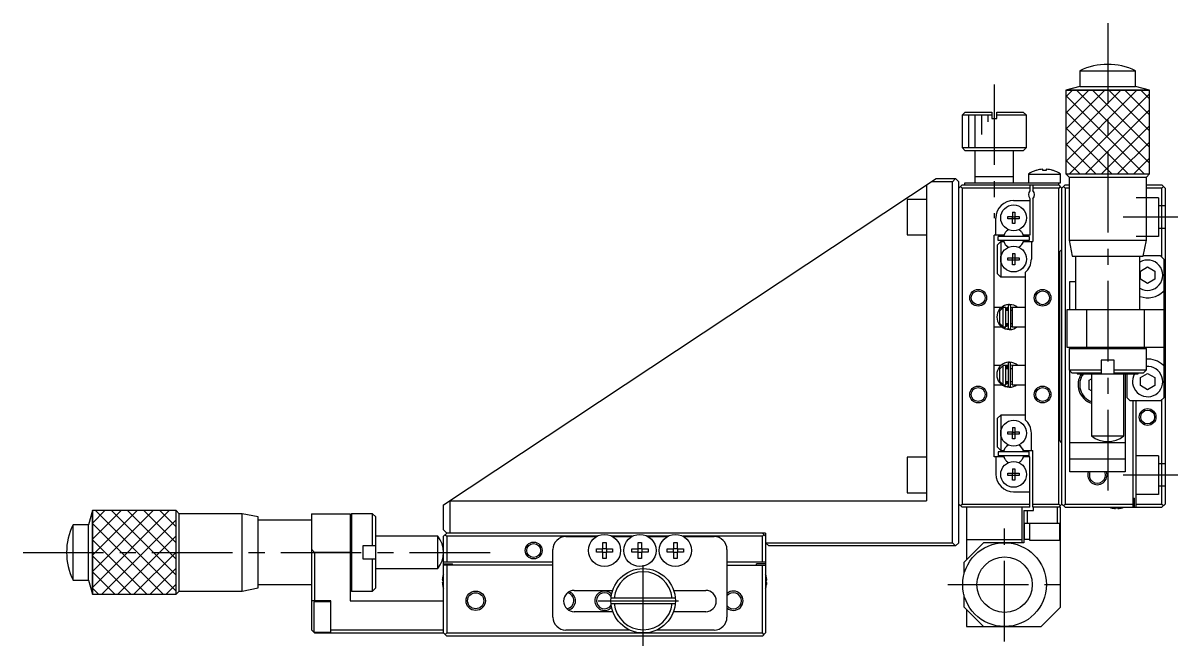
# Model space of a CAD drawing. Extents: x -393 to 367, y 10 to 551.
# Drawn here: x 33.8 to 213, y 253.3 to 349.9 of the extents above; entities that cross this region are included whole.
import ezdxf

# ---------------------------------------------------------------- set-up
doc = ezdxf.new("R2010")
doc.units = 0
doc.header["$LTSCALE"] = 10
doc.linetypes.add('CENTER', pattern=[2, 1.25, -0.25, 0.25, -0.25])
doc.linetypes.add('DASHED', pattern=[3.5, 2, -1.5])
doc.layers.get('0').update_dxf_attribs({"linetype": 'CONTINUOUS'})
doc.layers.add('CENTER', color=1, linetype='CENTER')

msp = doc.modelspace()

# ---------------------------------------------------------------- linework, layer by layer
at = {"color": 7, "linetype": 'CONTINUOUS'}
for p, q in [((197.821112, 342.520396), (206.421112, 342.520396)), ((197.821112, 342.520396), (197.821112, 340.109885)), ((206.421112, 340.109885), (206.421112, 342.520396)), ((197.821112, 340.109885), (195.621113, 339.520397)), ((195.621113, 339.520397), (208.621111, 339.520397)), ((195.621113, 339.520397), (195.621113, 326.520396)), ((197.821112, 340.109885), (206.421112, 340.109885)), ((208.621111, 339.520397), (206.421112, 340.109885)), ((208.621111, 326.520396), (208.621111, 339.520397)), ((180.021112, 336.12039), (179.521112, 335.62039)), ((184.121112, 335.62039), (179.521112, 335.62039)), ((179.521112, 335.62039), (179.521112, 330.62039)), ((180.021112, 336.12039), (184.121112, 336.12039)), ((184.121112, 336.12039), (184.121112, 335.12039)), ((184.921112, 336.12039), (189.021112, 336.12039)), ((184.921112, 335.12039), (184.921112, 336.12039)), ((189.521112, 335.62039), (184.921112, 335.62039)), ((189.521112, 335.62039), (189.021112, 336.12039)), ((189.521112, 330.62039), (189.521112, 335.62039)), ((184.121112, 335.12039), (184.921112, 335.12039)), ((179.521112, 330.62039), (189.521112, 330.62039)), ((179.521112, 330.62039), (180.021112, 330.12039)), ((189.021112, 330.12039), (180.021112, 330.12039)), ((181.521112, 330.12039), (181.521112, 325.12039)), ((187.521112, 325.12039), (187.521112, 330.12039)), ((189.021112, 330.12039), (189.521112, 330.62039)), ((189.821112, 326.512047), (194.821112, 326.512047)), ((189.821112, 326.512047), (189.821112, 325.12039)), ((191.062522, 327.08297), (191.059179, 327.089826)), ((192.061112, 327.08297), (192.061112, 327.255342)), ((192.581112, 327.08297), (192.061112, 327.08297)), ((192.581112, 327.255342), (192.581112, 327.08297)), ((193.583045, 327.089826), (193.579701, 327.08297)), ((194.821112, 325.12039), (194.821112, 326.512047)), ((195.621113, 326.520396), (208.621111, 326.520396)), ((195.621113, 326.520396), (196.121116, 326.020394)), ((208.121108, 326.020394), (208.621111, 326.520396)), ((99.021112, 275.186145), (175.521112, 325.82039)), ((174.021112, 324.827561), (174.021112, 275.82039)), ((178.021112, 325.32039), (174.765694, 325.32039)), ((175.521112, 325.82039), (178.521112, 325.82039)), ((178.521112, 325.82039), (178.021112, 325.32039)), ((178.021112, 269.32039), (178.021112, 325.32039)), ((179.021112, 325.32039), (178.521112, 325.82039)), ((179.021112, 269.32039), (179.021112, 325.32039)), ((179.521112, 324.82039), (179.021112, 324.32039)), ((179.521112, 324.32039), (179.271112, 324.57039)), ((179.521112, 324.82039), (194.521112, 324.82039)), ((179.971112, 324.82039), (179.971112, 325.12039)), ((179.971112, 325.12039), (194.821112, 325.12039)), ((181.521112, 326.12039), (187.521112, 326.12039)), ((190.021112, 324.82039), (190.021112, 323.92039)), ((190.521112, 324.82039), (190.521112, 323.981828)), ((194.471112, 325.12039), (194.471112, 324.82039)), ((195.021112, 324.32039), (194.521112, 324.82039)), ((194.771112, 324.57039), (194.521112, 324.32039)), ((195.021112, 324.32039), (195.521112, 324.82039)), ((195.521112, 324.32039), (195.271112, 324.57039)), ((195.521112, 324.82039), (196.121116, 324.82039)), ((196.121116, 326.020394), (208.121108, 326.020394)), ((196.121116, 326.020394), (196.121116, 316.270389)), ((208.121108, 316.270389), (208.121108, 326.020394)), ((208.121108, 324.82039), (210.521112, 324.82039)), ((210.521112, 324.82039), (211.021112, 324.32039)), ((210.771112, 324.57039), (210.521112, 324.32039)), ((190.021112, 324.32039), (179.521112, 324.32039)), ((179.521112, 324.32039), (179.521112, 275.32039)), ((190.021112, 322.72039), (190.021112, 317.02039)), ((194.521112, 324.32039), (190.521112, 324.32039)), ((190.521112, 322.658952), (190.521112, 316.02039)), ((194.521112, 275.32039), (194.521112, 324.32039)), ((195.021112, 275.32039), (195.021112, 324.32039)), ((195.521112, 324.32039), (195.521112, 275.32039)), ((196.121116, 324.32039), (195.521112, 324.32039)), ((210.521112, 324.32039), (208.121108, 324.32039)), ((210.521112, 313.62039), (210.521112, 324.32039)), ((211.021112, 324.32039), (211.021112, 275.32039)), ((174.021112, 322.57039), (171.021112, 322.57039)), ((171.021112, 322.57039), (171.021112, 317.07039)), ((187.521112, 322.42039), (190.021112, 322.42039)), ((184.771112, 317.02039), (184.771112, 319.67039)), ((186.63475, 319.54039), (186.63475, 319.90039)), ((186.63475, 319.90039), (187.341112, 319.90039)), ((187.341112, 319.54039), (186.63475, 319.54039)), ((187.341112, 320.606751), (187.701112, 320.606751)), ((187.341112, 320.606751), (187.341112, 319.90039)), ((187.351484, 319.890018), (187.341112, 319.90039)), ((187.351484, 319.550762), (187.341112, 319.54039)), ((187.341112, 318.834028), (187.341112, 319.54039)), ((187.351484, 319.890018), (187.69074, 319.890018)), ((187.351484, 319.550762), (187.351484, 319.890018)), ((187.69074, 319.550762), (187.351484, 319.550762)), ((187.69074, 319.890018), (187.701112, 319.90039)), ((187.69074, 319.890018), (187.69074, 319.550762)), ((187.69074, 319.550762), (187.701112, 319.54039)), ((187.701112, 320.606751), (187.701112, 319.90039)), ((187.701112, 319.90039), (188.407473, 319.90039)), ((187.701112, 319.54039), (187.701112, 318.834028)), ((188.407473, 319.54039), (187.701112, 319.54039)), ((188.407473, 319.90039), (188.407473, 319.54039)), ((186.146296, 317.31414), (185.9767, 317.02039)), ((187.701112, 318.834028), (187.341112, 318.834028)), ((189.065524, 317.02039), (188.895927, 317.31414)), ((171.021112, 317.07039), (174.021112, 317.07039)), ((185.9767, 317.02039), (184.521112, 317.02039)), ((184.521112, 282.62039), (184.521112, 317.02039)), ((185.021112, 315.52039), (185.521112, 316.02039)), ((185.021112, 311.02039), (185.021112, 315.52039)), ((185.121112, 316.22039), (185.121112, 316.82039)), ((189.921112, 316.82039), (185.121112, 316.82039)), ((189.921112, 316.22039), (185.121112, 316.22039)), ((185.521112, 316.02039), (185.9767, 316.02039)), ((185.521112, 316.02039), (185.521112, 310.52039)), ((185.9767, 316.02039), (186.146296, 315.72664)), ((188.895927, 315.72664), (189.065524, 316.02039)), ((190.021112, 317.02039), (189.065524, 317.02039)), ((189.065524, 316.02039), (190.521112, 316.02039)), ((189.921112, 316.82039), (189.921112, 316.22039)), ((190.271112, 316.02039), (190.271112, 313.32039)), ((196.121116, 316.270389), (208.121108, 316.270389)), ((196.121116, 316.270389), (196.621115, 313.77039)), ((207.621109, 313.77039), (208.121108, 316.270389)), ((187.341112, 314.206751), (187.701112, 314.206751)), ((187.341112, 314.206751), (187.341112, 313.50039)), ((187.701112, 314.206751), (187.701112, 313.50039)), ((194.671112, 314.47039), (195.021112, 314.82039)), ((194.671112, 285.17039), (194.671112, 314.47039)), ((196.621115, 313.77039), (207.621109, 313.77039)), ((197.121112, 313.77039), (197.121112, 305.52039)), ((207.121112, 305.52039), (207.121112, 313.77039)), ((210.321112, 313.82039), (207.631109, 313.82039)), ((210.821112, 313.32039), (210.321112, 313.82039)), ((186.63475, 313.14039), (186.63475, 313.50039)), ((186.63475, 313.50039), (187.341112, 313.50039)), ((187.341112, 313.14039), (186.63475, 313.14039)), ((187.351484, 313.490018), (187.341112, 313.50039)), ((187.351484, 313.150762), (187.341112, 313.14039)), ((187.341112, 312.434028), (187.341112, 313.14039)), ((187.701112, 312.434028), (187.341112, 312.434028)), ((187.351484, 313.490018), (187.69074, 313.490018)), ((187.351484, 313.150762), (187.351484, 313.490018)), ((187.69074, 313.150762), (187.351484, 313.150762)), ((187.69074, 313.490018), (187.701112, 313.50039)), ((187.69074, 313.490018), (187.69074, 313.150762)), ((187.69074, 313.150762), (187.701112, 313.14039)), ((187.701112, 313.50039), (188.407473, 313.50039)), ((187.701112, 313.14039), (187.701112, 312.434028)), ((188.407473, 313.14039), (187.701112, 313.14039)), ((188.407473, 313.50039), (188.407473, 313.14039)), ((207.221112, 311.455475), (208.321112, 312.09056)), ((208.321112, 312.09056), (209.421112, 311.455475)), ((210.821112, 313.32039), (210.821112, 291.82039)), ((185.521112, 310.52039), (185.021112, 311.02039)), ((189.321112, 310.52039), (185.521112, 310.52039)), ((189.321112, 311.241327), (189.321112, 288.399452)), ((207.221112, 310.185304), (207.221112, 311.455475)), ((208.321112, 309.550219), (207.221112, 310.185304)), ((209.421112, 310.185304), (208.321112, 309.550219)), ((209.421112, 311.455475), (209.421112, 310.185304)), ((196.221112, 309.82039), (197.121112, 309.82039)), ((196.221112, 305.52039), (196.221112, 309.82039)), ((210.821112, 308.272862), (210.751933, 308.302234)), ((185.616173, 305.82039), (184.521112, 305.82039)), ((185.321112, 305.236905), (185.821112, 305.766073)), ((185.321112, 305.236905), (185.321112, 303.403875)), ((186.321112, 305.82039), (185.821112, 305.82039)), ((185.821112, 305.82039), (185.821112, 302.82039)), ((186.102388, 306.120401), (186.049477, 306.096815)), ((186.096545, 306.117044), (186.093284, 306.116479)), ((186.154614, 306.141279), (186.101948, 306.121252)), ((186.320932, 305.77899), (186.66896, 305.866435)), ((186.321098, 305.772138), (186.330883, 305.773765)), ((186.321112, 302.82039), (186.321112, 305.82039)), ((186.668961, 305.32039), (186.321112, 305.32039)), ((186.330883, 305.773765), (186.345604, 305.775571)), ((186.345604, 305.775571), (186.360402, 305.776624)), ((186.360402, 305.776624), (186.375237, 305.776919)), ((186.375237, 305.776919), (186.390071, 305.776455)), ((186.390071, 305.776455), (186.404863, 305.775234)), ((186.404863, 305.775234), (186.419575, 305.773259)), ((186.419575, 305.773259), (186.434168, 305.770536)), ((186.434168, 305.770536), (186.448603, 305.767072)), ((186.448603, 305.767072), (186.462843, 305.762878)), ((186.462843, 305.762878), (186.47685, 305.757965)), ((186.47685, 305.757965), (186.490588, 305.752348)), ((186.490588, 305.752348), (186.504022, 305.746044)), ((186.504022, 305.746044), (186.517118, 305.73907)), ((186.517118, 305.73907), (186.529843, 305.731446)), ((186.521112, 305.32039), (186.521112, 305.737139)), ((186.529843, 305.731446), (186.542166, 305.723192)), ((186.542166, 305.723192), (186.554057, 305.714333)), ((186.554057, 305.714333), (186.565486, 305.704892)), ((186.565486, 305.704892), (186.576428, 305.694895)), ((186.576428, 305.694895), (186.586856, 305.684368)), ((186.586856, 305.684368), (186.596746, 305.673339)), ((186.596746, 305.673339), (186.606075, 305.661836)), ((186.606075, 305.661836), (186.614823, 305.64989)), ((186.614823, 305.64989), (186.62297, 305.63753)), ((186.62297, 305.63753), (186.630498, 305.624788)), ((186.630498, 305.624788), (186.63739, 305.611695)), ((186.63739, 305.611695), (186.643632, 305.598283)), ((186.643632, 305.598283), (186.649211, 305.584585)), ((186.649211, 305.584585), (186.654114, 305.570634)), ((186.654114, 305.570634), (186.658332, 305.556465)), ((186.658332, 305.556465), (186.661856, 305.542109)), ((186.661856, 305.542109), (186.664677, 305.527602)), ((186.664677, 305.527602), (186.666792, 305.512978)), ((186.666792, 305.512978), (186.668195, 305.498271)), ((186.668195, 305.498271), (186.668885, 305.483515)), ((186.668885, 305.483515), (186.668961, 305.476825)), ((186.668961, 306.078436), (186.668961, 302.578436)), ((186.847022, 306.27721), (186.746398, 306.273583)), ((187.068961, 302.578436), (187.068961, 306.078436)), ((187.321112, 305.32039), (187.068961, 305.32039)), ((187.068964, 305.866117), (187.321225, 305.811811)), ((189.321112, 305.82039), (187.321112, 305.82039)), ((187.321112, 305.82039), (187.321112, 302.82039)), ((195.821112, 299.62039), (195.821112, 305.52039)), ((195.821112, 305.52039), (210.821112, 305.52039)), ((198.821112, 305.52039), (198.821112, 299.62039)), ((207.821112, 299.62039), (207.821112, 305.52039)), ((185.821112, 302.874707), (185.321112, 303.403875)), ((186.321112, 303.32039), (186.668961, 303.32039)), ((186.521112, 302.920171), (186.521112, 303.32039)), ((186.54872, 302.938448), (186.536671, 302.929889)), ((186.560323, 302.947596), (186.54872, 302.938448)), ((186.571454, 302.957308), (186.560323, 302.947596)), ((186.582086, 302.967559), (186.571454, 302.957308)), ((186.592195, 302.978322), (186.582086, 302.967559)), ((186.601759, 302.989569), (186.592195, 302.978322)), ((186.610755, 303.001273), (186.601759, 302.989569)), ((186.619165, 303.013404), (186.610755, 303.001273)), ((186.626968, 303.025932), (186.619165, 303.013404)), ((186.634149, 303.038827), (186.626968, 303.025932)), ((186.640691, 303.052057), (186.634149, 303.038827)), ((186.646581, 303.06559), (186.640691, 303.052057)), ((186.651805, 303.079395), (186.646581, 303.06559)), ((186.656351, 303.093438), (186.651805, 303.079395)), ((186.660211, 303.107686), (186.656351, 303.093438)), ((186.663375, 303.122106), (186.660211, 303.107686)), ((186.665837, 303.136665), (186.663375, 303.122106)), ((186.667591, 303.151327), (186.665837, 303.136665)), ((186.668633, 303.166058), (186.667591, 303.151327)), ((186.668961, 303.180047), (186.668633, 303.166058)), ((187.068961, 303.32039), (187.321112, 303.32039)), ((184.521112, 302.82039), (185.634452, 302.82039)), ((185.821112, 302.82039), (186.321112, 302.82039)), ((186.093075, 302.540427), (186.162753, 302.768716)), ((186.098614, 302.551452), (186.098407, 302.546056)), ((186.098407, 302.546056), (186.098708, 302.54173)), ((186.099327, 302.557886), (186.098614, 302.551452)), ((186.098708, 302.54173), (186.099172, 302.539515)), ((186.099172, 302.539515), (186.101948, 302.53562)), ((186.100541, 302.565318), (186.099327, 302.557886)), ((186.102249, 302.573701), (186.100541, 302.565318)), ((186.101948, 302.53562), (186.132338, 302.523466)), ((186.104442, 302.582985), (186.102249, 302.573701)), ((186.107104, 302.593111), (186.104442, 302.582985)), ((186.110219, 302.604018), (186.107104, 302.593111)), ((186.11377, 302.615638), (186.110219, 302.604018)), ((186.117732, 302.627899), (186.11377, 302.615638)), ((186.122083, 302.640725), (186.117732, 302.627899)), ((186.126795, 302.654038), (186.122083, 302.640725)), ((186.131838, 302.667756), (186.126795, 302.654038)), ((186.137183, 302.681792), (186.131838, 302.667756)), ((186.132338, 302.523466), (186.164999, 302.512213)), ((186.142796, 302.696062), (186.137183, 302.681792)), ((186.148642, 302.710476), (186.142796, 302.696062)), ((186.154685, 302.724946), (186.148642, 302.710476)), ((186.153943, 302.515355), (186.841638, 302.379756)), ((186.160888, 302.739383), (186.154685, 302.724946)), ((186.167213, 302.753696), (186.160888, 302.739383)), ((186.162753, 302.768716), (186.188198, 302.820415)), ((186.164999, 302.512213), (186.198171, 302.502607)), ((186.17362, 302.767799), (186.167213, 302.753696)), ((186.18007, 302.781604), (186.17362, 302.767799)), ((186.186524, 302.795025), (186.18007, 302.781604)), ((186.19294, 302.807981), (186.186524, 302.795025)), ((186.199281, 302.82039), (186.19294, 302.807981)), ((186.198171, 302.502607), (186.231773, 302.494673)), ((186.231773, 302.494673), (186.26572, 302.488429)), ((186.26572, 302.488429), (186.299931, 302.483891)), ((186.299931, 302.483891), (186.334321, 302.481067)), ((186.324626, 302.884108), (186.321099, 302.884734)), ((186.339316, 302.88198), (186.324626, 302.884108)), ((186.334321, 302.481067), (186.368806, 302.479966)), ((186.354093, 302.880605), (186.339316, 302.88198)), ((186.368919, 302.879987), (186.354093, 302.880605)), ((186.368806, 302.479966), (186.403303, 302.480589)), ((186.383754, 302.880127), (186.368919, 302.879987)), ((186.39856, 302.881025), (186.383754, 302.880127)), ((186.413296, 302.882677), (186.39856, 302.881025)), ((186.403303, 302.480589), (186.437726, 302.482935)), ((186.427924, 302.885077), (186.413296, 302.882677)), ((186.442406, 302.888218), (186.427924, 302.885077)), ((186.437726, 302.482935), (186.471992, 302.486998)), ((186.456705, 302.89209), (186.442406, 302.888218)), ((186.470785, 302.896682), (186.456705, 302.89209)), ((186.484608, 302.901979), (186.470785, 302.896682)), ((186.471992, 302.486998), (186.506016, 302.492768)), ((186.498142, 302.907967), (186.484608, 302.901979)), ((186.511351, 302.914627), (186.498142, 302.907967)), ((186.506016, 302.492768), (186.539717, 302.500231)), ((186.524205, 302.921941), (186.511351, 302.914627)), ((186.536671, 302.929889), (186.524205, 302.921941)), ((186.539717, 302.500231), (186.573011, 302.50937)), ((186.573011, 302.50937), (186.605816, 302.520162)), ((186.605816, 302.520162), (186.638054, 302.532581)), ((186.638054, 302.532581), (186.669643, 302.546598)), ((186.669643, 302.546598), (186.671401, 302.547434)), ((187.321246, 302.845203), (187.068988, 302.790455)), ((187.321112, 302.82039), (189.321112, 302.82039)), ((210.821112, 299.62039), (195.821112, 299.62039)), ((196.321112, 299.62039), (196.121112, 299.42039)), ((196.121112, 299.42039), (196.121112, 296.12039)), ((208.121112, 299.42039), (196.121112, 299.42039)), ((196.221112, 299.52039), (196.221112, 299.62039)), ((208.121112, 299.42039), (207.921112, 299.62039)), ((208.121112, 296.12039), (208.121112, 299.42039)), ((203.121112, 297.62039), (201.121112, 297.62039)), ((201.121112, 297.62039), (201.121112, 295.62039)), ((203.121112, 295.62039), (203.121112, 297.62039)), ((185.538473, 296.82039), (184.521112, 296.82039)), ((185.321112, 296.236905), (185.821112, 296.766073)), ((185.321112, 296.236905), (185.321112, 294.403875)), ((186.453616, 296.82039), (185.821112, 296.82039)), ((185.821112, 296.82039), (185.821112, 293.82039)), ((186.091649, 297.178444), (186.038738, 297.154858)), ((186.085806, 297.175087), (186.082545, 297.174521)), ((186.143875, 297.199322), (186.091208, 297.179295)), ((186.268286, 296.820503), (186.316166, 296.839276)), ((186.272236, 296.820469), (186.320866, 296.831914)), ((186.316166, 296.839276), (186.65822, 296.924478)), ((186.320866, 296.831914), (186.334865, 296.833614)), ((186.321112, 293.82039), (186.321112, 296.82039)), ((186.658222, 296.32039), (186.321112, 296.32039)), ((186.334865, 296.833614), (186.349663, 296.834666)), ((186.349663, 296.834666), (186.364498, 296.834961)), ((186.364498, 296.834961), (186.379332, 296.834498)), ((186.379332, 296.834498), (186.394124, 296.833277)), ((186.394124, 296.833277), (186.408836, 296.831302)), ((186.408836, 296.831302), (186.423429, 296.828578)), ((186.423429, 296.828578), (186.437864, 296.825114)), ((186.437864, 296.825114), (186.452104, 296.82092)), ((186.452104, 296.82092), (186.466111, 296.816008)), ((186.466111, 296.816008), (186.479848, 296.810391)), ((186.479848, 296.810391), (186.493282, 296.804087)), ((186.493282, 296.804087), (186.506378, 296.797112)), ((186.506378, 296.797112), (186.519104, 296.789488)), ((186.519104, 296.789488), (186.531427, 296.781235)), ((186.521112, 296.32039), (186.521112, 296.788215)), ((186.531427, 296.781235), (186.543317, 296.772376)), ((186.543317, 296.772376), (186.554747, 296.762935)), ((186.554747, 296.762935), (186.565689, 296.752937)), ((186.565689, 296.752937), (186.576117, 296.74241)), ((186.576117, 296.74241), (186.586007, 296.731381)), ((186.586007, 296.731381), (186.595336, 296.719879)), ((186.595336, 296.719879), (186.604084, 296.707933)), ((186.604084, 296.707933), (186.612231, 296.695573)), ((186.612231, 296.695573), (186.619759, 296.68283)), ((186.619759, 296.68283), (186.626651, 296.669737)), ((186.626651, 296.669737), (186.632893, 296.656325)), ((186.632893, 296.656325), (186.638472, 296.642628)), ((186.638472, 296.642628), (186.643375, 296.628677)), ((186.643375, 296.628677), (186.647593, 296.614507)), ((186.647593, 296.614507), (186.651116, 296.600152)), ((186.651116, 296.600152), (186.653938, 296.585645)), ((186.653938, 296.585645), (186.656053, 296.57102)), ((186.656053, 296.57102), (186.657456, 296.556313)), ((186.657456, 296.556313), (186.658145, 296.541558)), ((186.658145, 296.541558), (186.658222, 296.534868)), ((186.658222, 297.136479), (186.658222, 293.636479)), ((186.836283, 297.335252), (186.735658, 297.331626)), ((187.058222, 293.636479), (187.058222, 297.136479)), ((187.321112, 296.32039), (187.058222, 296.32039)), ((187.058225, 296.92416), (187.354048, 296.855927)), ((189.321112, 296.82039), (187.321112, 296.82039)), ((187.321112, 296.82039), (187.321112, 293.82039)), ((187.354048, 296.855927), (187.448933, 296.820525)), ((196.121112, 296.12039), (201.121112, 296.12039)), ((196.121112, 296.12039), (196.621112, 295.62039)), ((196.221112, 280.32039), (196.221112, 296.02039)), ((203.121112, 296.12039), (208.121112, 296.12039)), ((207.621112, 295.62039), (208.121112, 296.12039)), ((210.751933, 296.838545), (210.821112, 296.867918)), ((185.821112, 293.874707), (185.321112, 294.403875)), ((186.321112, 294.32039), (186.658222, 294.32039)), ((186.500612, 293.97267), (186.487402, 293.966009)), ((186.513465, 293.979984), (186.500612, 293.97267)), ((186.525931, 293.987931), (186.513465, 293.979984)), ((186.521112, 293.984812), (186.521112, 294.32039)), ((186.53798, 293.996491), (186.525931, 293.987931)), ((186.549584, 294.005639), (186.53798, 293.996491)), ((186.560714, 294.015351), (186.549584, 294.005639)), ((186.571346, 294.025601), (186.560714, 294.015351)), ((186.581456, 294.036364), (186.571346, 294.025601)), ((186.59102, 294.047612), (186.581456, 294.036364)), ((186.600016, 294.059316), (186.59102, 294.047612)), ((186.608426, 294.071447), (186.600016, 294.059316)), ((186.616229, 294.083975), (186.608426, 294.071447)), ((186.62341, 294.096869), (186.616229, 294.083975)), ((186.629952, 294.110099), (186.62341, 294.096869)), ((186.635842, 294.123633), (186.629952, 294.110099)), ((186.641065, 294.137437), (186.635842, 294.123633)), ((186.645612, 294.15148), (186.641065, 294.137437)), ((186.649472, 294.165729), (186.645612, 294.15148)), ((186.652636, 294.180149), (186.649472, 294.165729)), ((186.655098, 294.194707), (186.652636, 294.180149)), ((186.656852, 294.209369), (186.655098, 294.194707)), ((186.657894, 294.224101), (186.656852, 294.209369)), ((186.658222, 294.23809), (186.657894, 294.224101)), ((187.058222, 294.32039), (187.321112, 294.32039)), ((201.121112, 295.62039), (196.621112, 295.62039)), ((197.371112, 295.62037), (197.371112, 295.52039)), ((197.371112, 295.52039), (206.871112, 295.52039)), ((199.271112, 294.542078), (199.621116, 294.744153)), ((199.271112, 293.098702), (199.271112, 294.542078)), ((199.621116, 295.52039), (199.621116, 285.897899)), ((207.621112, 295.62039), (203.121112, 295.62039)), ((204.621108, 285.897899), (204.621108, 295.52039)), ((204.821112, 295.52039), (204.821112, 280.32039)), ((205.121112, 291.82039), (205.121112, 295.52039)), ((206.871112, 295.52039), (206.871112, 295.62037)), ((207.221112, 294.955475), (208.321112, 295.59056)), ((207.221112, 293.685304), (207.221112, 294.955475)), ((208.321112, 295.59056), (209.421112, 294.955475)), ((209.421112, 294.955475), (209.421112, 293.685304)), ((184.521112, 293.82039), (185.699694, 293.82039)), ((185.821112, 293.82039), (186.321112, 293.82039)), ((186.082337, 293.598473), (186.14912, 293.820393)), ((186.087845, 293.609096), (186.087671, 293.603857)), ((186.087671, 293.603857), (186.087987, 293.599652)), ((186.088507, 293.615338), (186.087845, 293.609096)), ((186.087987, 293.599652), (186.088433, 293.597557)), ((186.088433, 293.597557), (186.091208, 293.593663)), ((186.089653, 293.622547), (186.088507, 293.615338)), ((186.091277, 293.630678), (186.089653, 293.622547)), ((186.091208, 293.593663), (186.121599, 293.581509)), ((186.093369, 293.639684), (186.091277, 293.630678)), ((186.095916, 293.649511), (186.093369, 293.639684)), ((186.098904, 293.660101), (186.095916, 293.649511)), ((186.102314, 293.67139), (186.098904, 293.660101)), ((186.106126, 293.683312), (186.102314, 293.67139)), ((186.110318, 293.695794), (186.106126, 293.683312)), ((186.114864, 293.708764), (186.110318, 293.695794)), ((186.119737, 293.722143), (186.114864, 293.708764)), ((186.124909, 293.735852), (186.119737, 293.722143)), ((186.121599, 293.581509), (186.15426, 293.570255)), ((186.130349, 293.74981), (186.124909, 293.735852)), ((186.136024, 293.763933), (186.130349, 293.74981)), ((186.1419, 293.778137), (186.136024, 293.763933)), ((186.147943, 293.792337), (186.1419, 293.778137)), ((186.143204, 293.573398), (186.830898, 293.437798)), ((186.154116, 293.806449), (186.147943, 293.792337)), ((186.160383, 293.82039), (186.154116, 293.806449)), ((186.15426, 293.570255), (186.187432, 293.56065)), ((186.187432, 293.56065), (186.221034, 293.552716)), ((186.221034, 293.552716), (186.254981, 293.546472)), ((186.254981, 293.546472), (186.289192, 293.541933)), ((186.289192, 293.541933), (186.323582, 293.53911)), ((186.328577, 293.940022), (186.321099, 293.94101)), ((186.323582, 293.53911), (186.358067, 293.538008)), ((186.343354, 293.938647), (186.328577, 293.940022)), ((186.35818, 293.938029), (186.343354, 293.938647)), ((186.358067, 293.538008), (186.392564, 293.538631)), ((186.373015, 293.93817), (186.35818, 293.938029)), ((186.38782, 293.939067), (186.373015, 293.93817)), ((186.402556, 293.940719), (186.38782, 293.939067)), ((186.392564, 293.538631), (186.426987, 293.540977)), ((186.417185, 293.943119), (186.402556, 293.940719)), ((186.431667, 293.946261), (186.417185, 293.943119)), ((186.426987, 293.540977), (186.461252, 293.54504)), ((186.445966, 293.950133), (186.431667, 293.946261)), ((186.460045, 293.954725), (186.445966, 293.950133)), ((186.473869, 293.960022), (186.460045, 293.954725)), ((186.461252, 293.54504), (186.495277, 293.550811)), ((186.487402, 293.966009), (186.473869, 293.960022)), ((186.495277, 293.550811), (186.528978, 293.558274)), ((186.528978, 293.558274), (186.562271, 293.567413)), ((186.562271, 293.567413), (186.595077, 293.578205)), ((186.595077, 293.578205), (186.627314, 293.590624)), ((186.627314, 293.590624), (186.658904, 293.604641)), ((186.658904, 293.604641), (186.660662, 293.605477)), ((187.321264, 293.906576), (187.058249, 293.848498)), ((187.321112, 293.82039), (189.321112, 293.82039)), ((199.621116, 292.896627), (199.271112, 293.098702)), ((208.321112, 293.050219), (207.221112, 293.685304)), ((209.421112, 293.685304), (208.321112, 293.050219)), ((205.121112, 291.82039), (205.621112, 291.32039)), ((210.321112, 291.32039), (205.621112, 291.32039)), ((206.021112, 291.32039), (206.021112, 274.82039)), ((206.521112, 274.82039), (206.521112, 291.32039)), ((210.321112, 291.32039), (210.821112, 291.82039)), ((210.521112, 275.32039), (210.521112, 291.52039)), ((185.021112, 288.62039), (185.521112, 289.12039)), ((185.021112, 284.12039), (185.021112, 288.62039)), ((189.321112, 289.12039), (185.521112, 289.12039)), ((185.521112, 289.12039), (185.521112, 283.62039)), ((187.341112, 287.206751), (187.701112, 287.206751)), ((187.341112, 287.206751), (187.341112, 286.50039)), ((187.701112, 287.206751), (187.701112, 286.50039)), ((186.63475, 286.14039), (186.63475, 286.50039)), ((186.63475, 286.50039), (187.341112, 286.50039)), ((187.341112, 286.14039), (186.63475, 286.14039)), ((187.351484, 286.490018), (187.341112, 286.50039)), ((187.351484, 286.150762), (187.341112, 286.14039)), ((187.341112, 285.434028), (187.341112, 286.14039)), ((187.701112, 285.434028), (187.341112, 285.434028)), ((187.351484, 286.490018), (187.69074, 286.490018)), ((187.351484, 286.150762), (187.351484, 286.490018)), ((187.69074, 286.150762), (187.351484, 286.150762)), ((187.69074, 286.490018), (187.701112, 286.50039)), ((187.69074, 286.490018), (187.69074, 286.150762)), ((187.69074, 286.150762), (187.701112, 286.14039)), ((187.701112, 286.50039), (188.407473, 286.50039)), ((187.701112, 286.14039), (187.701112, 285.434028)), ((188.407473, 286.14039), (187.701112, 286.14039)), ((188.407473, 286.50039), (188.407473, 286.14039)), ((190.271112, 283.62039), (190.271112, 286.32039)), ((195.021112, 284.82039), (194.671112, 285.17039)), ((199.621116, 285.897899), (204.621108, 285.897899)), ((185.521112, 283.62039), (185.021112, 284.12039)), ((185.121112, 283.42039), (185.121112, 282.82039)), ((189.921112, 283.42039), (185.121112, 283.42039)), ((185.521112, 283.62039), (185.9767, 283.62039)), ((185.9767, 283.62039), (186.146296, 283.91414)), ((188.895927, 283.91414), (189.065524, 283.62039)), ((189.065524, 283.62039), (190.521112, 283.62039)), ((189.921112, 282.82039), (189.921112, 283.42039)), ((190.521112, 274.82039), (190.521112, 283.62039)), ((204.821112, 284.82039), (196.221112, 284.82039)), ((174.021112, 282.57039), (171.021112, 282.57039)), ((171.021112, 282.57039), (171.021112, 277.07039)), ((185.9767, 282.62039), (184.521112, 282.62039)), ((184.771112, 282.62039), (184.771112, 279.97039)), ((189.921112, 282.82039), (185.121112, 282.82039)), ((186.146296, 282.32664), (185.9767, 282.62039)), ((189.065524, 282.62039), (188.895927, 282.32664)), ((190.021112, 282.62039), (189.065524, 282.62039)), ((190.021112, 274.82039), (190.021112, 282.62039)), ((196.221112, 282.32039), (204.821112, 282.32039)), ((186.63475, 279.74039), (186.63475, 280.10039)), ((186.63475, 280.10039), (187.341112, 280.10039)), ((187.341112, 279.74039), (186.63475, 279.74039)), ((187.341112, 280.806751), (187.701112, 280.806751)), ((187.341112, 280.806751), (187.341112, 280.10039)), ((187.351484, 280.090018), (187.341112, 280.10039)), ((187.351484, 279.750762), (187.341112, 279.74039)), ((187.341112, 279.034028), (187.341112, 279.74039)), ((187.351484, 280.090018), (187.69074, 280.090018)), ((187.351484, 279.750762), (187.351484, 280.090018)), ((187.69074, 279.750762), (187.351484, 279.750762)), ((187.69074, 280.090018), (187.701112, 280.10039)), ((187.69074, 280.090018), (187.69074, 279.750762)), ((187.69074, 279.750762), (187.701112, 279.74039)), ((187.701112, 280.806751), (187.701112, 280.10039)), ((187.701112, 280.10039), (188.407473, 280.10039)), ((187.701112, 279.74039), (187.701112, 279.034028)), ((188.407473, 279.74039), (187.701112, 279.74039)), ((188.407473, 280.10039), (188.407473, 279.74039)), ((204.821112, 280.32039), (196.221112, 280.32039)), ((187.701112, 279.034028), (187.341112, 279.034028)), ((171.021112, 277.07039), (174.021112, 277.07039)), ((187.521112, 277.22039), (190.021112, 277.22039)), ((206.021112, 276.22039), (206.271112, 276.22039)), ((206.271112, 274.82039), (206.271112, 276.22039)), ((44.521105, 274.320389), (43.931617, 272.12039)), ((44.521105, 261.320391), (44.521105, 274.320389)), ((57.521106, 274.320389), (44.521105, 274.320389)), ((57.521106, 261.320391), (57.521106, 274.320389)), ((58.021108, 273.820386), (57.521106, 274.320389)), ((99.021112, 271.32039), (99.021112, 275.186144)), ((99.979352, 275.82039), (174.021112, 275.82039)), ((100.021112, 275.82039), (100.021112, 270.82039)), ((179.521112, 274.82039), (179.021112, 275.32039)), ((179.271112, 275.07039), (179.521112, 275.32039)), ((179.521112, 275.32039), (190.021112, 275.32039)), ((190.021112, 274.82039), (179.521112, 274.82039)), ((180.221112, 274.82039), (180.221112, 266.72039)), ((188.821112, 274.82039), (188.821112, 269.32039)), ((189.121112, 274.32039), (189.121112, 269.32039)), ((189.121112, 274.32039), (190.621112, 274.32039)), ((189.621112, 274.32039), (189.621112, 272.32039)), ((190.521112, 275.32039), (194.521112, 275.32039)), ((194.821112, 274.82039), (190.521112, 274.82039)), ((190.621112, 274.32039), (190.621112, 274.82039)), ((194.321112, 272.32039), (194.321112, 274.82039)), ((194.521112, 275.32039), (194.771112, 275.07039)), ((195.021112, 275.32039), (194.521112, 274.82039)), ((194.821112, 259.32039), (194.821112, 274.82039)), ((195.521112, 274.82039), (195.021112, 275.32039)), ((195.271112, 275.07039), (195.521112, 275.32039)), ((195.521112, 275.32039), (206.021112, 275.32039)), ((195.521112, 274.82039), (210.521112, 274.82039)), ((202.632496, 274.746246), (202.63475, 274.750868)), ((203.341112, 274.750868), (203.701112, 274.750868)), ((203.341112, 274.630531), (203.341112, 274.750868)), ((203.701112, 274.750868), (203.701112, 274.630531)), ((204.407473, 274.750868), (204.409728, 274.746246)), ((206.521112, 275.32039), (210.521112, 275.32039)), ((210.521112, 275.32039), (210.771112, 275.07039)), ((211.021112, 275.32039), (210.521112, 274.82039)), ((58.021108, 261.820394), (58.021108, 273.820386)), ((67.771113, 273.820386), (58.021108, 273.820386)), ((67.771113, 261.820394), (67.771113, 273.820386)), ((70.271112, 273.320387), (67.771113, 273.820386)), ((70.271112, 262.320393), (70.271112, 273.320387)), ((78.521112, 272.82039), (70.271112, 272.82039)), ((78.521112, 273.82039), (84.521112, 273.82039)), ((78.521112, 273.82039), (78.521112, 255.82039)), ((84.721112, 273.82039), (84.521112, 273.62039)), ((84.521112, 273.82039), (84.521112, 260.32039)), ((84.721112, 273.82039), (84.721112, 261.82039)), ((88.021112, 273.82039), (84.721112, 273.82039)), ((88.021112, 268.82039), (88.021112, 273.82039)), ((88.521112, 273.32039), (88.021112, 273.82039)), ((88.521112, 262.32039), (88.521112, 273.32039)), ((41.521106, 263.52039), (41.521106, 272.12039)), ((43.931617, 272.12039), (41.521106, 272.12039)), ((43.931617, 263.52039), (43.931617, 272.12039)), ((99.021112, 271.32039), (99.521112, 270.82039)), ((99.021112, 270.32039), (99.521112, 270.82039)), ((149.021112, 270.82039), (99.521112, 270.82039)), ((148.521112, 270.82039), (149.021112, 270.32039)), ((149.021112, 270.82039), (149.021112, 255.32039)), ((194.821112, 272.32039), (189.121112, 272.32039)), ((189.161375, 272.32039), (189.161375, 269.82039)), ((189.971112, 272.32039), (189.971112, 269.72039)), ((194.671112, 269.72039), (194.671112, 272.32039)), ((194.751933, 269.82039), (194.751933, 272.32039)), ((98.143603, 270.320386), (88.521112, 270.320386)), ((98.143603, 265.320394), (98.143603, 270.320386)), ((99.021112, 255.32039), (99.021112, 270.32039)), ((99.271112, 270.57039), (99.521112, 270.32039)), ((99.521112, 270.32039), (99.521112, 266.32039)), ((122.833678, 270.32039), (99.521112, 270.32039)), ((118.021112, 270.27039), (122.745377, 270.27039)), ((123.761112, 269.378979), (124.281112, 269.378979)), ((123.761112, 268.38039), (123.761112, 269.378979)), ((124.281112, 269.378979), (124.281112, 268.38039)), ((128.333678, 270.32039), (125.208546, 270.32039)), ((125.296847, 270.27039), (128.245377, 270.27039)), ((129.261112, 269.378979), (129.781112, 269.378979)), ((129.261112, 268.38039), (129.261112, 269.378979)), ((129.781112, 269.378979), (129.781112, 268.38039)), ((133.833678, 270.32039), (130.708546, 270.32039)), ((130.796847, 270.27039), (133.745377, 270.27039)), ((134.761112, 269.378979), (135.281112, 269.378979)), ((134.761112, 268.38039), (134.761112, 269.378979)), ((135.281112, 269.378979), (135.281112, 268.38039)), ((148.521112, 270.32039), (136.208546, 270.32039)), ((136.296847, 270.27039), (141.021112, 270.27039)), ((148.521112, 270.32039), (148.771112, 270.57039)), ((148.521112, 266.32039), (148.521112, 270.32039)), ((149.021112, 269.32039), (178.021112, 269.32039)), ((149.521112, 268.82039), (149.021112, 269.32039)), ((178.021112, 269.32039), (178.521112, 268.82039)), ((178.521112, 268.82039), (179.021112, 269.32039)), ((182.821112, 269.32039), (179.821112, 266.32039)), ((180.221112, 269.82039), (188.821112, 269.82039)), ((189.121112, 269.32039), (182.821112, 269.32039)), ((189.971112, 269.82039), (189.121112, 269.82039)), ((189.971112, 269.72039), (194.671112, 269.72039)), ((194.821112, 269.82039), (194.671112, 269.82039)), ((78.521112, 268.32039), (79.021112, 267.82039)), ((79.021112, 267.82039), (79.021112, 260.32039)), ((84.521112, 267.820388), (79.021112, 267.82039)), ((86.521112, 268.82039), (86.521112, 266.82039)), ((88.521112, 268.82039), (86.521112, 268.82039)), ((116.021112, 257.77039), (116.021112, 268.27039)), ((122.762522, 267.86039), (122.762522, 268.38039)), ((122.762522, 268.38039), (123.761112, 268.38039)), ((123.761112, 267.86039), (122.762522, 267.86039)), ((123.719737, 267.86039), (123.719737, 268.38039)), ((123.761112, 268.421765), (124.281112, 268.421765)), ((123.761112, 266.8618), (123.761112, 267.86039)), ((124.281112, 267.819015), (123.761112, 267.819015)), ((124.281112, 268.38039), (125.279701, 268.38039)), ((124.281112, 267.86039), (124.281112, 266.8618)), ((125.279701, 267.86039), (124.281112, 267.86039)), ((124.322487, 268.38039), (124.322487, 267.86039)), ((125.279701, 268.38039), (125.279701, 267.86039)), ((128.262522, 267.86039), (128.262522, 268.38039)), ((128.262522, 268.38039), (129.261112, 268.38039)), ((129.261112, 267.86039), (128.262522, 267.86039)), ((129.219737, 267.86039), (129.219737, 268.38039)), ((129.261112, 268.421765), (129.781112, 268.421765)), ((129.261112, 266.8618), (129.261112, 267.86039)), ((129.781112, 267.819015), (129.261112, 267.819015)), ((129.781112, 268.38039), (130.779701, 268.38039)), ((129.781112, 267.86039), (129.781112, 266.8618)), ((130.779701, 267.86039), (129.781112, 267.86039)), ((129.822487, 268.38039), (129.822487, 267.86039)), ((130.779701, 268.38039), (130.779701, 267.86039)), ((133.762522, 267.86039), (133.762522, 268.38039)), ((133.762522, 268.38039), (134.761112, 268.38039)), ((134.761112, 267.86039), (133.762522, 267.86039)), ((134.719737, 267.86039), (134.719737, 268.38039)), ((134.761112, 268.421765), (135.281112, 268.421765)), ((134.761112, 266.8618), (134.761112, 267.86039)), ((135.281112, 267.819015), (134.761112, 267.819015)), ((135.281112, 268.38039), (136.279701, 268.38039)), ((135.281112, 267.86039), (135.281112, 266.8618)), ((136.279701, 267.86039), (135.281112, 267.86039)), ((135.322487, 268.38039), (135.322487, 267.86039)), ((136.279701, 268.38039), (136.279701, 267.86039)), ((143.021112, 268.27039), (143.021112, 257.77039)), ((178.521112, 268.82039), (149.521112, 268.82039)), ((86.521112, 266.82039), (88.521112, 266.82039)), ((88.021112, 261.82039), (88.021112, 266.82039)), ((88.521112, 265.320394), (98.143603, 265.320394)), ((116.021112, 266.32039), (99.021112, 266.32039)), ((99.021112, 266.07039), (100.421112, 266.07039)), ((116.021112, 265.82039), (99.021112, 265.82039)), ((99.521112, 265.82039), (99.521112, 255.32039)), ((100.421112, 265.82039), (100.421112, 266.07039)), ((124.281112, 266.8618), (123.761112, 266.8618)), ((129.781112, 266.8618), (129.261112, 266.8618)), ((135.281112, 266.8618), (134.761112, 266.8618)), ((149.021112, 266.32039), (143.021112, 266.32039)), ((143.021112, 265.82039), (149.021112, 265.82039)), ((149.021112, 266.07039), (147.621112, 266.07039)), ((147.621112, 265.82039), (147.621112, 266.07039)), ((148.521112, 255.32039), (148.521112, 265.82039)), ((179.821112, 264.420386), (179.821112, 266.32039)), ((41.521106, 263.52039), (43.931617, 263.52039)), ((43.931617, 263.52039), (44.521105, 261.320391)), ((98.831253, 263.50039), (98.95159, 263.50039)), ((98.946968, 264.209006), (98.95159, 264.206751)), ((98.95159, 263.50039), (98.95159, 263.14039)), ((149.090633, 264.206751), (149.095256, 264.209006)), ((149.090633, 263.50039), (149.210971, 263.50039)), ((149.090633, 263.14039), (149.090633, 263.50039)), ((57.521106, 261.320391), (58.021108, 261.820394)), ((58.021108, 261.820394), (67.771113, 261.820394)), ((67.771113, 261.820394), (70.271112, 262.320393)), ((70.271112, 262.82039), (78.521112, 262.82039)), ((84.521112, 262.02039), (84.721112, 261.82039)), ((84.721112, 261.82039), (88.021112, 261.82039)), ((88.021112, 261.82039), (88.521112, 262.32039)), ((98.95159, 263.14039), (98.831253, 263.14039)), ((98.95159, 262.434028), (98.946968, 262.431774)), ((119.321112, 261.92039), (125.284024, 261.92039)), ((134.7582, 261.92039), (139.721112, 261.92039)), ((149.210971, 263.14039), (149.090633, 263.14039)), ((149.095256, 262.431774), (149.090633, 262.434028)), ((44.521105, 261.320391), (57.521106, 261.320391)), ((81.521112, 260.32039), (78.521112, 260.32039)), ((81.521112, 260.17039), (78.921112, 260.17039)), ((78.921112, 260.17039), (78.921112, 255.47039)), ((81.521112, 255.32039), (81.521112, 260.32039)), ((84.521112, 260.32039), (99.021112, 260.32039)), ((135.005086, 260.72039), (125.037137, 260.72039)), ((125.037137, 259.92039), (135.005086, 259.92039)), ((179.821112, 259.32039), (179.821112, 261.220394)), ((125.318985, 258.62039), (119.321112, 258.62039)), ((139.721112, 258.62039), (134.723239, 258.62039)), ((179.821112, 259.32039), (182.821112, 256.32039)), ((180.221112, 258.92039), (180.221112, 256.32039)), ((191.821112, 256.32039), (194.821112, 259.32039)), ((78.521112, 255.82039), (79.021112, 255.32039)), ((78.921112, 255.47039), (81.521112, 255.47039)), ((79.021112, 255.32039), (99.021112, 255.32039)), ((81.521112, 255.82039), (99.021112, 255.82039)), ((99.521112, 254.82039), (99.021112, 255.32039)), ((99.521112, 255.32039), (99.271112, 255.07039)), ((99.521112, 255.32039), (148.521112, 255.32039)), ((148.521112, 254.82039), (99.521112, 254.82039)), ((127.948071, 255.77039), (118.021112, 255.77039)), ((141.021112, 255.77039), (132.094153, 255.77039)), ((148.771112, 255.07039), (148.521112, 255.32039)), ((149.021112, 255.32039), (148.521112, 254.82039)), ((180.221112, 256.32039), (191.821112, 256.32039))]:
    msp.add_line(p, q, dxfattribs=at)
at = {"color": 3, "linetype": 'CONTINUOUS'}
for p, q in [((195.621113, 338.471828), (196.669682, 339.520397)), ((195.621113, 335.971828), (199.169682, 339.520397)), ((195.621113, 333.471828), (201.669682, 339.520397)), ((195.621113, 330.971828), (204.169682, 339.520397)), ((195.621113, 328.471828), (206.669682, 339.520397)), ((196.169681, 326.520396), (208.621111, 338.971826)), ((197.288102, 339.520397), (208.621111, 328.187388)), ((199.788102, 339.520397), (208.621111, 330.687388)), ((202.288102, 339.520397), (208.621111, 333.187388)), ((204.788102, 339.520397), (208.621111, 335.687388)), ((207.288102, 339.520397), (208.621111, 338.187388)), ((195.621113, 338.687386), (207.788103, 326.520396)), ((180.521112, 335.62039), (180.521112, 330.62039)), ((181.521112, 335.62039), (181.521112, 330.62039)), ((182.521112, 335.62039), (182.521112, 332.62039)), ((183.521112, 335.62039), (183.521112, 334.62039)), ((195.621113, 336.187386), (205.288103, 326.520396)), ((198.669681, 326.520396), (208.621111, 336.471826)), ((195.621113, 333.687386), (202.788103, 326.520396)), ((201.169681, 326.520396), (208.621111, 333.971826)), ((195.621113, 331.187386), (200.288103, 326.520396)), ((203.669681, 326.520396), (208.621111, 331.471826)), ((195.621113, 328.687386), (197.788103, 326.520396)), ((206.169681, 326.520396), (208.621111, 328.971826)), ((44.521105, 272.37182), (46.469674, 274.320389)), ((44.521105, 269.87182), (48.969674, 274.320389)), ((44.521105, 267.37182), (51.469674, 274.320389)), ((44.521105, 264.87182), (53.969674, 274.320389)), ((44.521105, 262.37182), (56.469674, 274.320389)), ((44.98811, 274.320389), (57.521106, 261.787393)), ((47.48811, 274.320389), (57.521106, 264.287393)), ((49.98811, 274.320389), (57.521106, 266.787393)), ((52.48811, 274.320389), (57.521106, 269.287393)), ((54.98811, 274.320389), (57.521106, 271.787393)), ((57.48811, 274.320389), (57.521106, 274.287393)), ((45.969676, 261.320391), (57.521106, 272.871821)), ((44.521105, 272.287394), (55.488108, 261.320391)), ((44.521105, 269.787394), (52.988108, 261.320391)), ((48.469676, 261.320391), (57.521106, 270.371821)), ((44.521105, 267.287394), (50.488108, 261.320391)), ((50.969676, 261.320391), (57.521106, 267.871821)), ((53.469676, 261.320391), (57.521106, 265.371821)), ((44.521105, 264.787394), (47.988108, 261.320391)), ((44.521105, 262.287394), (45.488108, 261.320391)), ((55.969676, 261.320391), (57.521106, 262.871821)), ((102.795529, 260.074529), (102.83297, 259.932037))]:
    msp.add_line(p, q, dxfattribs=at)
at = {"color": 3, "linetype": 'DASHED'}
for p, q in [((208.621111, 339.520397), (195.621113, 339.520397)), ((195.621113, 339.520397), (195.621113, 326.520396)), ((208.621111, 326.520396), (208.621111, 339.520397)), ((195.621113, 326.520396), (208.621111, 326.520396)), ((210.021112, 322.82039), (206.521112, 322.82039)), ((210.021112, 322.82039), (210.021112, 316.82039)), ((211.021112, 321.57039), (210.021112, 321.57039)), ((211.021112, 318.07039), (210.021112, 318.07039)), ((210.021112, 316.82039), (206.521112, 316.82039)), ((210.021112, 282.82039), (206.521112, 282.82039)), ((210.021112, 282.82039), (210.021112, 276.82039)), ((211.021112, 281.57039), (210.021112, 281.57039)), ((211.021112, 278.07039), (210.021112, 278.07039)), ((210.021112, 276.82039), (206.521112, 276.82039)), ((44.521105, 274.320389), (44.521105, 261.320391)), ((57.521106, 261.320391), (57.521106, 274.320389)), ((44.521105, 261.320391), (57.521106, 261.320391))]:
    msp.add_line(p, q, dxfattribs=at)
at = {"color": 7, "linetype": 'CONTINUOUS'}
for centre, radius in [((187.521112, 319.72039), 2), ((187.521112, 313.32039), 2), ((182.021112, 307.32039), 1.075), ((192.021112, 307.32039), 1.075), ((182.021112, 292.32039), 1.075), ((192.021112, 292.32039), 1.075), ((208.321112, 288.82039), 1.075), ((187.521112, 286.32039), 2), ((187.521112, 279.92039), 2), ((113.021112, 268.12039), 1.075), ((124.021112, 268.12039), 2.5), ((129.521112, 268.12039), 2.5), ((135.021112, 268.12039), 2.5), ((186.121112, 262.82039), 6.499999), ((186.121112, 262.82039), 4.3), ((130.021112, 260.32039), 5), ((104.021112, 260.32039), 1.25)]:
    msp.add_circle(centre, radius, dxfattribs=at)
at = {"color": 3, "linetype": 'CONTINUOUS'}
for centre, radius in [((182.021112, 307.32039), 1.3), ((192.021112, 307.32039), 1.3), ((182.021112, 292.32039), 1.3), ((192.021112, 292.32039), 1.3), ((208.321112, 288.82039), 1.3), ((113.021112, 268.12039), 1.3), ((104.021112, 260.32039), 1.5)]:
    msp.add_circle(centre, radius, dxfattribs=at)
at = {"color": 7, "linetype": 'CONTINUOUS'}
for centre, radius, start, end in [((202.121112, 333.775395), 9.745001, 63.816209, 116.183791), ((192.321112, 322.77039), 4.5, 106.285843, 123.748989), ((192.321112, 322.77039), 4.492483, 93.317816, 106.26943), ((192.321112, 322.77039), 4.492483, 73.73057, 86.682184), ((192.321112, 322.77039), 4.5, 56.251011, 73.714157), ((190.821112, 323.32039), 1, 143.130102, 216.869898), ((189.771112, 323.32039), 1, 318.590378, 41.409622), ((187.521112, 319.67039), 2.75, 90, 180), ((187.521112, 316.520389), 1.5875, 150, 169.10691), ((187.521112, 316.52039), 1.5875, 135, 150), ((187.636112, 316.40558), 1.75, 121.886504, 135.004406), ((187.521112, 316.520389), 1.5875, 120.433182, 134.999974), ((187.521112, 316.520389), 1.5875, 45.000026, 59.566818), ((187.406112, 316.40558), 1.75, 44.995594, 58.113496), ((187.521112, 316.52039), 1.5875, 30, 45), ((187.521112, 316.520389), 1.5875, 10.89309, 30), ((187.521112, 316.520389), 1.5875, 190.893016, 239.566737), ((187.521112, 316.520389), 1.5875, 300.433263, 349.106984), ((187.636112, 316.635199), 1.75, 224.995594, 238.113496), ((187.406112, 316.635199), 1.75, 301.886504, 315.004406), ((187.521112, 313.32039), 2.75, 310.885193, 0), ((208.321112, 310.82039), 2.35, 239.293644, 120.706356), ((208.321112, 310.82039), 3.5, 250.314945, 313.989014), ((186.86943, 304.328335), 1.949135, 93.61900351, 246.81936875), ((186.868961, 306.078436), 0.2, 0, 180), ((186.869199, 304.32995), 1.947318, 49.957352, 89.186904), ((186.868961, 302.578436), 0.2, 180, 0), ((186.867042, 304.333819), 1.954341, 270.753242, 309.236663), ((208.321112, 294.32039), 3.5, 46.010986, 93.275829), ((186.85869, 295.386378), 1.949135, 93.61900351, 246.81936875), ((186.858222, 297.136479), 0.2, 0, 180), ((186.858382, 295.387504), 1.947808, 47.380449, 89.184842), ((208.321112, 294.32039), 2.35, 149.293644, 94.882142), ((200.521112, 293.82039), 3, 145.481892, 252.542477), ((200.521112, 293.82039), 2.75, 141.816518, 250.896764), ((186.858222, 293.636479), 0.2, 180, 0), ((186.85593, 295.393796), 1.95628, 270.763408, 306.440289), ((187.521112, 286.32039), 2.75, 0, 49.114807), ((202.121112, 289.020394), 3.999997, 231.317811, 308.682189), ((187.521112, 283.120391), 1.5875, 120.433263, 169.106984), ((187.636112, 283.00558), 1.75, 121.886504, 135.004406), ((187.521112, 283.120391), 1.5875, 10.893016, 59.566737), ((187.406112, 283.00558), 1.75, 44.995594, 58.113496), ((187.521112, 283.120391), 1.5875, 190.89309, 210), ((187.521112, 283.12039), 1.5875, 210, 225), ((187.521112, 283.120391), 1.5875, 225.000026, 239.566818), ((187.636112, 283.235199), 1.75, 224.995594, 238.113496), ((187.521112, 283.120391), 1.5875, 300.433182, 314.999974), ((187.406112, 283.235199), 1.75, 301.886504, 315.004406), ((187.521112, 283.12039), 1.5875, 315, 330), ((187.521112, 283.120391), 1.5875, 329.999969, 349.10691), ((187.521112, 279.97039), 2.75, 180, 270), ((200.521112, 279.82039), 1.25, 156.421822, 23.578178), ((203.521112, 277.82039), 3.2, 249.635865, 253.877467), ((203.521112, 277.82039), 3.194933, 253.893288, 266.770291), ((203.521112, 277.82039), 3.194933, 273.229709, 286.106712), ((203.521112, 277.82039), 3.2, 286.122533, 290.364135), ((50.266106, 267.82039), 9.745001, 153.816209, 206.183791), ((95.021107, 267.82039), 3.999997, 321.317811, 38.682189), ((118.021112, 268.27039), 2, 90, 180), ((141.021112, 268.27039), 2, 0, 90), ((102.021112, 263.32039), 3.194933, 163.893288, 176.770291), ((102.021112, 263.32039), 3.2, 159.635865, 163.877467), ((130.021112, 260.32039), 4.5, 5.099689, 174.900311), ((146.021112, 263.32039), 3.2, 16.122533, 20.364135), ((146.021112, 263.32039), 3.194933, 3.229709, 16.106712), ((102.021112, 263.32039), 3.194933, 183.229709, 196.106712), ((102.021112, 263.32039), 3.2, 196.122533, 200.364135), ((119.321112, 260.27039), 1.65, 90, 270), ((139.721112, 260.27039), 1.65, 270, 90), ((146.021112, 263.32039), 3.2, 339.635865, 343.877467), ((146.021112, 263.32039), 3.194933, 343.893288, 356.770291), ((118.021112, 260.32039), 1.25, 277.220583, 78.374221), ((124.021112, 260.32039), 1.25, 33.12294, 326.87706), ((130.021112, 260.32039), 4.5, 185.099689, 354.900311), ((144.021112, 260.32039), 1.25, 216.869898, 143.130102), ((118.021112, 257.77039), 2, 180, 270), ((141.021112, 257.77039), 2, 270, 0)]:
    msp.add_arc(centre, radius, start, end, dxfattribs=at)
at = {"color": 9, "linetype": 'CONTINUOUS'}
for centre, start, end in [((200.521112, 279.82039), 160.528779, 19.471221), ((124.021112, 260.32039), 41.810315, 317.401187), ((144.021112, 260.32039), 228.189685, 131.810315)]:
    msp.add_arc(centre, 1.5, start, end, dxfattribs=at)
at = {"color": 3, "linetype": 'CONTINUOUS'}
msp.add_arc((118.021112, 260.32039), 1.5, 286.012751, 69.582053, dxfattribs=at)
at = {"layer": 'CENTER', "color": 1, "linetype": 'CENTER'}
for p, q in [((202.121112, 349.920393), (202.121112, 277.420393)), ((184.521112, 340.420393), (184.521112, 319.670393)), ((213.021112, 319.82039), (204.521112, 319.82039)), ((213.021112, 279.82039), (204.521112, 279.82039)), ((186.121112, 254.020391), (186.121112, 271.620389)), ((33.771108, 267.82039), (106.521108, 267.82039)), ((130.021112, 253.32039), (130.021112, 267.32039)), ((177.321113, 262.82039), (194.921111, 262.82039)), ((123.021112, 260.32039), (137.021112, 260.32039))]:
    msp.add_line(p, q, dxfattribs=at)

doc.saveas('drawing.dxf')
